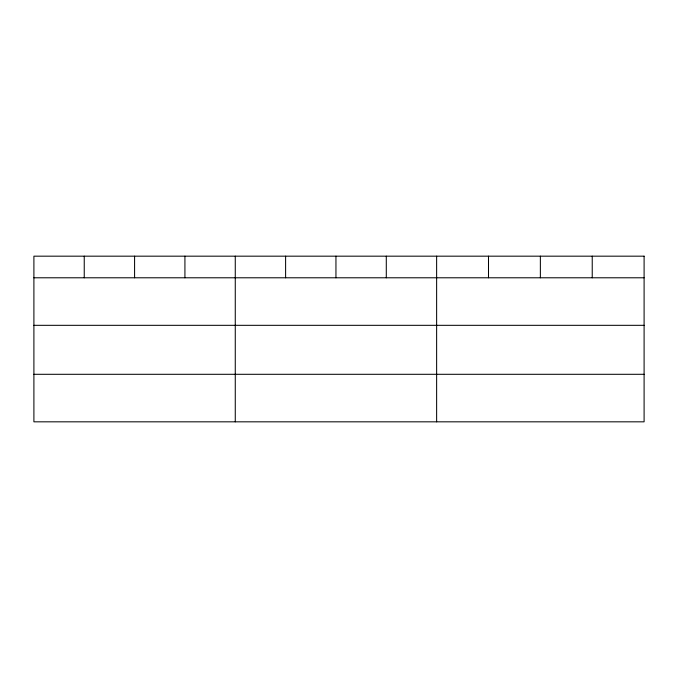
<?xml version="1.0" encoding="UTF-8"?>
<svg xmlns="http://www.w3.org/2000/svg" width="678" height="678" viewBox="0 0 678 678"><rect width="100%" height="100%" fill="white"/><g stroke="black" fill="none" stroke-linecap="round" stroke-linejoin="round"><path stroke-width="1.02" d="M33.9 277.785L644.1 277.785M33.9 325.321L644.1 325.321M33.9 374.298L644.1 374.298M592.233 256.174L592.233 277.785M540.366 256.174L540.366 277.785M488.499 256.174L488.499 277.785M436.632 256.174L436.632 421.826M386.291 256.174L386.291 277.785M335.949 256.174L335.949 277.785M285.608 256.174L285.608 277.785M235.266 256.174L235.266 421.826M184.924 256.174L184.924 277.785M134.583 256.174L134.583 277.785M84.242 256.174L84.242 277.785M644.1 256.174L33.9 256.174L33.9 421.826L644.1 421.826L644.1 256.174"/></g></svg>
